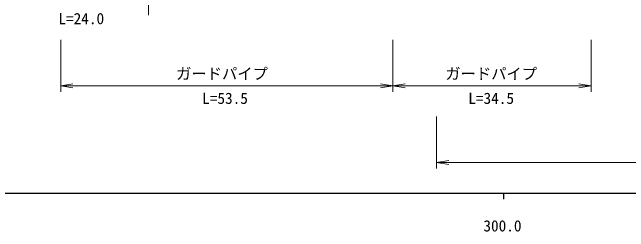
# Model space of a CAD drawing. Units: millimetres, scale not verified. Extents: x 40000 to 680000, y 20000 to 380000.
# Drawn here: x 287732 to 388474, y 198715 to 234481 of the extents above; entities that cross this region are included whole.
import ezdxf
from ezdxf.enums import TextEntityAlignment as Align

# ---------------------------------------------------------------- set-up
doc = ezdxf.new("R2010")
doc.units = ezdxf.units.MM
doc.header["$LTSCALE"] = 1000
doc.layers.add('M-STR-HTXT', color=7, linetype='Continuous', lineweight=13)
doc.layers.add('M-TTL-BAND', color=7, linetype='Continuous', lineweight=25)
doc.styles.add('ＭＳ ゴシック', font='')
doc.styles.get('ＭＳ ゴシック').set_extended_font_data('MS Gothic')

# ---------------------------------------------------------------- blocks, each defined once
blk = doc.blocks.new('open_arrow')
at = {"color": 0, "linetype": 'Continuous', "lineweight": -2}
blk.add_lwpolyline([(7.5, 1.25), (0, 0), (7.5, -1.25)], dxfattribs=at)

msp = doc.modelspace()

# ---------------------------------------------------------------- linework, layer by layer
at = {"layer": 'M-STR-HTXT'}
for p, q in [((310000, 240000), (310000, 234000)), ((295635, 230000), (295635, 221500)), ((349934, 230000), (349934, 221500)), ((382326, 230000), (382326, 221500)), ((295635, 222500), (349934, 222500)), ((349934, 222500), (382326, 222500)), ((357054, 217500), (357054, 209000)), ((357054, 210000), (526843, 210000))]:
    msp.add_line(p, q, dxfattribs=at)
at = {"layer": 'M-TTL-BAND'}
for p, q in [((40000, 205000), (579000, 205000)), ((368000, 205000), (368000, 204000))]:
    msp.add_line(p, q, dxfattribs=at)

# ---------------------------------------------------------------- block references
at = {"layer": 'M-STR-HTXT', "xscale": 267, "yscale": 267}
for p in [(295635, 222500), (349934, 222500), (357054, 210000)]:
    msp.add_blockref('open_arrow', p, dxfattribs=at)
at = {"layer": 'M-STR-HTXT', "xscale": 267, "yscale": 267, "rotation": 180}
for p in [(349934, 222500), (382326, 222500)]:
    msp.add_blockref('open_arrow', p, dxfattribs=at)

# ---------------------------------------------------------------- texts
at = {"layer": 'M-STR-HTXT', "style": 'ＭＳ ゴシック'}
for s, p in [('L=24.0', (299000, 232000)), ('ガードパイプ', (322000, 223000)), ('ガードパイプ', (366000, 223000)), ('L=53.5', (322500, 219000)), ('L=34.5', (366000, 219000))]:
    msp.add_text(s, height=1833, dxfattribs=at).set_placement(p, align=Align.BOTTOM_CENTER)
at = {"layer": 'M-TTL-BAND', "style": 'ＭＳ ゴシック'}
msp.add_text('300.0', height=1833, dxfattribs=at).set_placement((367844, 198195), align=Align.BOTTOM_CENTER)

doc.saveas('drawing.dxf')
